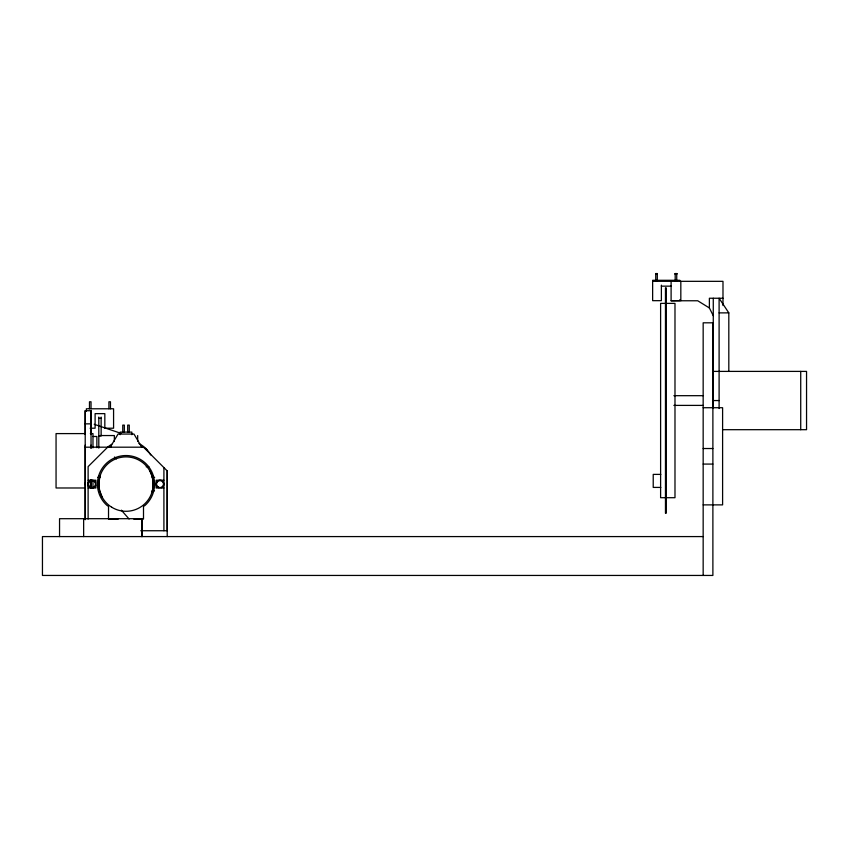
<?xml version="1.0" encoding="UTF-8"?>
<svg xmlns="http://www.w3.org/2000/svg" width="849" height="849" viewBox="0 0 849 849"><rect width="100%" height="100%" fill="white"/><g stroke="black" fill="none" stroke-linecap="round" stroke-linejoin="round"><path stroke-width="1.27" d="M85.197 519.079L85.208 410.725L91.034 410.725L91.034 448.113M88.116 486.244L88.116 482.328M91.034 487.995L91.034 480.216M141.942 518.697L141.942 536.579L141.942 518.697L59.547 518.697L59.547 536.579M85.197 447.19L143.502 447.19L167.211 470.898L167.211 530.742L140.754 530.742M99.98 476.257L98.834 483.261L99.556 490.329L102.071 496.973M152.088 491.921C153.902 484.981 153.245 477.626 149.997 471.206M110.274 447.19L118.043 434.051L133.983 434.051L141.751 447.19M111.707 444.303A28.176 28.176 0 0 0 107.632 447.211L88.116 466.621L88.116 519.089M146.208 466.77L148.84 466.536M97.571 477.35L99.8 477.34M152.258 490.839L154.486 490.828M655.746 273.696L657.306 273.696M675.188 273.696L676.738 273.696M655.746 273.994L657.306 273.994M675.188 273.994L676.738 273.994M655.746 274.121L657.306 274.121M675.188 274.121L676.738 274.121M652.637 281.316L722.987 281.337L722.987 305.534M661.382 286.155L671.103 286.155M722.987 298.243L709.382 298.243L709.382 307.954L713.277 315.732M671.103 281.337L671.103 300.769L679.847 300.673L679.847 299.665M671.103 300.769L697.729 300.769L709.382 307.954M665.467 303.38L660.607 303.38L660.607 497.705L665.467 497.705M666.242 303.38L674.987 303.38L674.987 497.705L666.242 497.705M719.103 312.878L728.813 312.878L728.813 371.395M713.277 371.395L806.55 371.395L806.55 429.69L722.552 429.69M673.873 395.687L703.025 395.687M713.277 400.548L719.103 400.548M673.873 405.398L703.025 405.398M703.163 407.722L722.605 407.722L722.605 504.879L703.163 504.879M98.802 418.313L101.137 418.313M85.208 423.863L91.034 423.863M90.111 428.214L95.109 428.214L95.109 413.643L104.83 413.643L104.83 428.214L113.575 428.214L113.575 408.783L86.365 408.783L86.365 411.372M85.059 433.595L56.055 433.595L56.055 487.984L85.059 487.984M90.334 433.595L92.976 433.595L92.976 447.901M100.097 435.548L114.35 435.548L114.35 441.544M98.802 435.983L101.137 435.983L101.137 417.082M92.976 436.492L96.86 436.492L96.86 447.678M107.547 447.19L111.283 447.19M703.163 448.527L712.884 448.527M703.163 464.074L712.884 464.074M660.809 474.389L653.221 474.389L653.221 487.411L660.809 487.411M152.321 477.35L154.645 477.35M88.116 480.216L95.895 480.216L95.895 487.995L88.116 487.995M163.91 480.216L156.131 480.216L156.131 487.995L163.91 487.995M118.234 519.089L108.523 519.089L108.523 506.386L107.016 505.442A28.569 28.569 0 0 1 105.425 464.297A28.569 28.569 0 0 1 146.601 464.297A28.569 28.569 0 0 1 145.009 505.442L143.502 506.386L143.502 519.089L133.781 519.089M703.163 536.579L42.45 536.579L42.45 575.442L712.884 575.442L712.884 505.346M94.207 424.288L121.365 433.478M145.657 448.346L146.824 449.546M114.498 457.027L116.366 458.895M121.354 510.175L129.08 519.004M728.813 312.878L719.103 298.243L719.103 408.496M800.724 371.395L800.724 429.69M713.277 298.243L713.277 408.496M712.884 504.879L712.884 322.811L703.163 322.811L703.163 575.442M680.824 281.337L680.824 300.769M679.847 281.316L679.847 280.297L652.637 280.297L652.637 300.673L661.382 300.673L661.382 285.147M666.242 287.832L666.242 513.252M665.467 287.832L665.467 513.252M167.211 470.898L167.211 536.579M163.91 467.587L163.91 530.742M137.676 435.548L137.676 441.544M131.839 434.699L131.839 432.099L120.176 432.099L120.176 434.699M129.26 432.099L129.26 425.105L127.7 425.105L127.7 432.099M124.325 432.099L124.325 425.105L122.765 425.105L122.765 432.099M110.466 408.783L110.466 401.789L108.905 401.789L108.905 408.783M98.802 417.082L98.802 448.134M92.976 480.555L92.976 487.984M91.034 408.783L91.034 401.789L89.474 401.789L89.474 408.783M91.034 410.725L91.034 434.423M91.034 445.12L91.034 448.198M91.034 479.611L91.034 488.143M85.208 410.725L85.197 434.476M85.197 445.12L85.197 519.705M83.648 518.697L83.648 536.579M153.213 475.992A28.176 28.176 0 0 1 152.724 477.584M99.344 477.584A28.176 28.176 0 0 1 98.855 475.992M138.896 443.496A28.176 28.176 0 0 1 150.708 454.958M162.424 481.022A3.884 3.884 0 0 1 161.501 487.687M158.53 487.666A3.884 3.884 0 0 1 157.691 480.99M158.572 480.481A3.884 3.884 0 0 1 161.554 480.502M85.261 484.758A6.803 6.803 0 0 1 85.314 482.985M95.704 485.331A3.884 3.884 0 0 1 92.785 487.899M90.779 487.772A3.884 3.884 0 0 1 89.867 487.326M89.103 486.657A3.884 3.884 0 0 1 88.338 482.848M88.784 481.935A3.884 3.884 0 0 1 89.453 481.171M90.302 480.608A3.884 3.884 0 0 1 95.513 482.359M657.306 273.558L655.746 273.558L655.746 281.093L657.306 281.093L657.306 273.558M676.738 273.558L675.188 273.558L675.188 281.093L676.738 281.093L676.738 273.558M90.259 487.135A3.502 3.502 0 0 0 95.502 484.11A3.502 3.502 0 0 0 90.259 481.075A3.502 3.502 0 0 0 90.259 487.135M158.275 487.135A3.502 3.502 0 0 0 163.517 484.11A3.502 3.502 0 0 0 158.275 481.075A3.502 3.502 0 0 0 158.275 487.135M111.718 507.224A27.21 27.21 0 0 0 153.223 484.906A27.21 27.21 0 0 0 113.15 460.126A27.21 27.21 0 0 0 111.718 507.224"/></g></svg>
